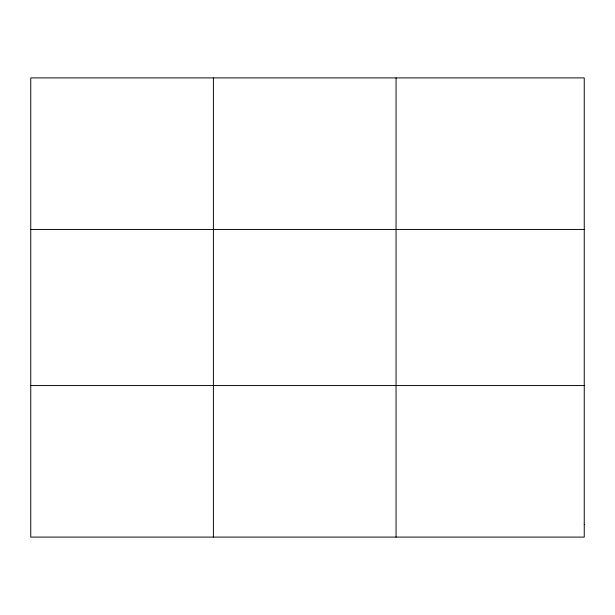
<?xml version="1.0" encoding="UTF-8"?>
<svg xmlns="http://www.w3.org/2000/svg" width="615" height="615" viewBox="0 0 615 615"><rect width="100%" height="100%" fill="white"/><g stroke="black" fill="none" stroke-linecap="round" stroke-linejoin="round"><path stroke-width="0.92" d="M213.405 537.095L213.405 77.905M396.06 537.095L396.06 77.905M30.75 229.441L584.25 229.441M30.75 385.559L584.25 385.559M584.25 524.464L584.25 537.095L30.75 537.095L30.75 77.905L584.25 77.905L584.25 524.464"/></g></svg>
